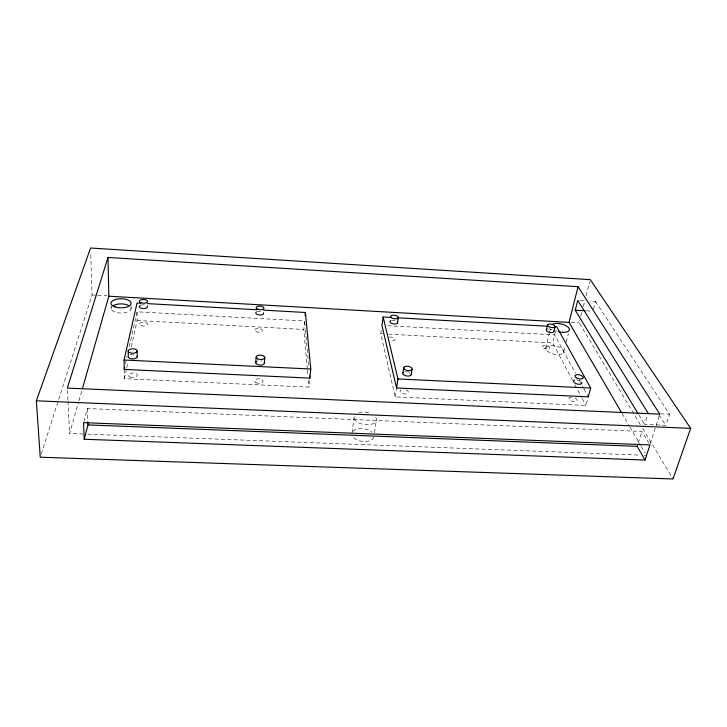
<?xml version="1.0" encoding="UTF-8"?>
<svg xmlns="http://www.w3.org/2000/svg" width="727" height="727" viewBox="0 0 727 727"><rect width="100%" height="100%" fill="white"/><g stroke="black" fill="none" stroke-linecap="round" stroke-linejoin="round"><path stroke-width="0.55" stroke-dasharray="3.63 2.73" d="M307.321 369.025L303.804 329.44L304.604 321.007L137.094 311.801L128.906 348.36M124.199 369.416L124.326 378.703L308.93 387.127L309.838 378.122M352.004 432.883L354.194 416.271A11.287 6.243 8 0 0 366.335 424.786A11.287 6.243 8 0 0 375.686 417.171M584.017 388.954L588.288 396.824L585.889 405.457L395.161 396.915L380.757 333.738L381.348 329.576M374.532 432.638L376.313 420.46M395.161 396.915L396.551 387.982M124.326 378.703L126.498 368.816M126.743 367.717L127.952 362.228M131.342 346.843L137.139 320.48L137.094 311.801M125.435 363.873L127.17 356.121M545.741 348.378L549.33 333.602M549.585 332.548L550.357 329.376M572.712 380.666L552.674 342.971L555.673 330.821M563.534 352.686A9.224 4.18 13.1 0 0 552.302 345.479A9.224 4.18 13.1 0 0 548.485 351.95A9.224 4.18 13.1 0 0 563.534 352.686L565.152 346.343M566.224 342.126L568.378 333.657M640.351 424.604L579.119 322.643L579.673 320.498M580.791 316.2L581.909 311.901M583.299 306.521L584.971 300.078M586.089 295.78L589.715 281.803M593.432 309.039L595.458 301.432L589.924 301.096M83.859 421.569L87.358 408.538L641.914 431.456L649.965 444.942M83.196 434.037L69.592 433.519L78.625 401.922M78.934 400.831L82.051 389.936M638.188 443.179L641.914 431.456M595.458 301.432L669.522 414.217L665.841 425.322L644.64 424.423L647.539 415.299M41.275 453.948L92.056 294.926L90.739 253.596M650.202 443.715L659.48 415.208M87.722 434.21L639.615 455.075M644.149 455.238L646.421 455.329M660.543 413.817L669.522 414.217M137.139 320.48L303.804 329.44M380.757 333.738L383.02 333.857M388.672 334.156L552.674 342.971M387.582 325.723L554.665 334.902L575.475 373.233M92.056 294.926L96.591 295.189M97.718 295.253L106.787 295.762M571.186 322.197L579.119 322.643M586.253 310.829L591.751 311.156M579.964 300.496L585.499 300.833M659.144 414.863L665.841 425.322M638.76 414.744L644.64 424.423M642.686 428.494L673.011 478.984M621.948 413.299L629.346 426.004M629.918 426.976L640.723 445.551M641.296 446.532L645.276 453.375M579.21 380.112L583.481 387.973M574.821 384.628L581.673 397.524M582.2 398.514L585.889 405.457M304.713 322.125L305.322 328.849M305.431 329.967L308.811 366.926M307.421 370.161L307.921 375.814M308.33 380.339L308.93 387.127M67.466 390.299L67.956 400.268M68.011 401.377L69.592 433.519M87.358 408.538L87.885 422.732M111.122 305.949L111.186 309.075M131.051 305.876L131.078 308.975M389.109 337.164A3.835 1.836 8.4 0 1 394.979 338.955A3.835 1.836 8.4 0 1 390.59 340.672M405.93 389.872A4.198 2.199 9.3 0 1 407.774 393.207A4.198 2.199 9.3 0 1 401.786 393.207A4.198 2.199 9.3 0 1 400.995 389.872M575.093 397.942A4.198 2.045 14.7 0 1 575.766 401.495A4.198 2.045 14.7 0 1 569.268 399.368A4.198 2.045 14.7 0 1 573.049 397.269M140.874 305.186A4.089 1.872 0.8 0 1 146.618 305.522M129.969 354.921A4.498 2.236 -0.3 0 1 135.422 354.867M257.031 361.155A4.326 2.208 3.9 0 1 257.921 360.856M261.184 360.792A4.326 2.208 3.9 0 1 262.22 361.065M256.885 311.674A3.953 1.845 4.2 0 1 262.447 311.983M391.571 320.389A3.871 1.799 8.3 0 1 396.224 321.025M404.639 371.779A4.244 2.154 9.2 0 1 405.602 371.633M406.675 371.642A4.244 2.154 9.2 0 1 409.737 372.497M576.602 379.876A4.244 1.999 14.4 0 1 580.609 381.157M548.303 328.967A3.844 1.69 12.7 0 1 552.829 330.094M557.236 331.212A9.351 4.053 12.8 0 1 555.773 330.64M131.024 307.785A10.024 4.571 0.2 0 1 119.946 313.001A10.024 4.571 0.2 0 1 111.831 306.721M358.765 412.663A11.287 6.243 8 0 1 369.825 413.136M373.878 437.063A11.159 6.343 8 0 1 365.436 441.498A11.159 6.343 8 0 1 353.849 437.845M352.877 431.384A11.159 6.343 8 0 1 371.897 432.138M543.46 347.879A3.808 1.727 12.9 0 0 549.73 348.278A3.808 1.727 12.9 0 0 545.25 345.27A3.808 1.727 12.9 0 0 543.46 347.879M141.102 325.705A4.053 1.908 0.5 0 0 147.499 324.387A4.053 1.908 0.5 0 0 141.81 322.415A4.053 1.908 0.5 0 0 141.102 325.705M130.26 377.122A4.444 2.281 -0.7 0 0 137.312 375.477A4.444 2.281 -0.7 0 0 131.124 373.178A4.444 2.281 -0.7 0 0 130.26 377.122M255.813 382.538A4.271 2.254 3.8 0 0 262.938 381.839A4.271 2.254 3.8 0 0 257.676 378.84A4.271 2.254 3.8 0 0 255.813 382.538M255.777 331.494A3.908 1.881 4.1 0 0 262.293 330.985A3.908 1.881 4.1 0 0 257.485 328.422A3.908 1.881 4.1 0 0 255.777 331.494"/><path stroke-width="1.09" d="M255.768 362.655L256.14 357.111M264.401 363.073L264.801 357.539M305.113 315.682L305.413 312.492L263.61 310.138M140.438 303.223L137.049 303.032L124.072 360.01L124.199 369.416L309.838 378.122L310.765 369.016L305.413 312.492M391.017 317.445L383.129 317.008L381.939 325.414L396.551 387.982L588.288 396.824L590.706 388.091L556.682 326.75L554.428 326.623M397.533 322.87L398.305 317.772A3.88 1.781 8.3 0 0 393.189 315.182A3.88 1.781 8.3 0 0 392.044 318.117A3.88 1.781 8.3 0 0 398.305 317.772M396.551 387.982L397.96 378.958L383.129 317.008M402.912 372.978L403.767 367.553M411.191 374.714L412.082 369.289A4.262 2.145 9.2 0 0 406.457 366.226A4.262 2.145 9.2 0 0 405.23 369.77A4.262 2.145 9.2 0 0 412.082 369.289M124.199 369.416L124.699 367.199M546.35 330.085L547.549 325.123M553.892 331.503L555.11 326.541M621.385 412.318L569.032 322.388L578.074 286.692L107.978 257.458L67.357 388.082L659.825 414.145L578.074 286.692M638.17 413.772L575.248 310.184L577.756 300.369L648.184 413.272M84.232 439.235L83.569 422.651L649.965 444.942L645.049 460.046L84.232 439.235L87.967 424.913L87.885 422.732M82.36 388.845L108.832 296.225L107.978 257.458M645.049 460.046L637.17 446.369L637.852 444.242M690.65 428.348L673.011 478.984L40.239 457.201L36.35 400.813L90.566 248.016L590.269 279.659L690.65 428.348L36.35 400.813M87.967 424.913L637.17 446.369M124.072 360.01L310.765 369.016M397.96 378.958L590.706 388.091M108.832 296.225L569.032 322.388M147.218 303.604L256.822 309.757M397.778 317.826L547.667 326.241M575.248 310.184L585.153 310.765M309.638 375.877L309.838 378.122M128.225 350.759L128.288 356.421A4.498 2.236 -0.3 0 0 132.814 358.911A4.498 2.236 -0.3 0 0 137.194 356.321M137.185 351.25A4.507 2.226 -0.2 0 1 130.024 352.813A4.507 2.226 -0.2 0 1 130.896 348.978A4.507 2.226 -0.2 0 1 137.185 351.25L137.212 356.902M147.181 305.94A4.089 1.872 0.8 0 1 145.736 308.239A4.089 1.872 0.8 0 1 140.493 307.93A4.089 1.872 0.8 0 1 140.138 305.531M264.246 362.5A4.326 2.208 3.9 0 1 259.539 365.045A4.326 2.208 3.9 0 1 256.349 361.583M263.483 312.864A3.953 1.845 4.2 0 1 259.175 314.945A3.953 1.845 4.2 0 1 256.258 312.019M397.36 321.925A3.871 1.799 8.3 0 1 395.67 323.915A3.871 1.799 8.3 0 1 390.808 322.952A3.871 1.799 8.3 0 1 390.826 320.625M411.237 374.151A4.244 2.154 9.2 0 1 406.329 375.914A4.244 2.154 9.2 0 1 403.24 372.478M581.709 382.284A4.244 1.999 14.4 0 1 579.546 384.274A4.244 1.999 14.4 0 1 574.385 382.62A4.244 1.999 14.4 0 1 574.775 380.057M553.774 331.039A3.844 1.69 12.7 0 1 549.557 332.403A3.844 1.69 12.7 0 1 546.895 329.331M552.329 324.369A9.351 4.053 12.8 0 1 563.852 324.715A9.351 4.053 12.8 0 1 569.087 330.64A9.351 4.053 12.8 0 1 558.79 331.676M113.121 305.685A10.024 4.571 0.2 0 1 128.943 305.622M257.44 358.747A4.335 2.19 4 0 0 264.664 358.102A4.335 2.19 4 0 0 259.312 355.158A4.335 2.19 4 0 0 257.44 358.747M257.258 309.066A3.962 1.836 4.2 0 0 263.856 308.611A3.962 1.836 4.2 0 0 258.976 306.094A3.962 1.836 4.2 0 0 257.258 309.066M141.029 302.823A4.108 1.854 0.9 0 0 147.517 301.587A4.108 1.854 0.9 0 0 141.756 299.633A4.108 1.854 0.9 0 0 141.029 302.823M576.275 377.713A4.253 1.99 14.3 0 0 583.181 378.085A4.253 1.99 14.3 0 0 577.992 374.623A4.253 1.99 14.3 0 0 576.275 377.713M548.612 326.541A3.862 1.672 12.6 0 0 554.965 326.959A3.862 1.672 12.6 0 0 550.403 324.015A3.862 1.672 12.6 0 0 548.612 326.541M115.102 306.93A10.06 4.544 0.2 0 0 131.033 303.804A10.06 4.544 0.2 0 0 116.974 299.115A10.06 4.544 0.2 0 0 115.102 306.93"/></g></svg>
